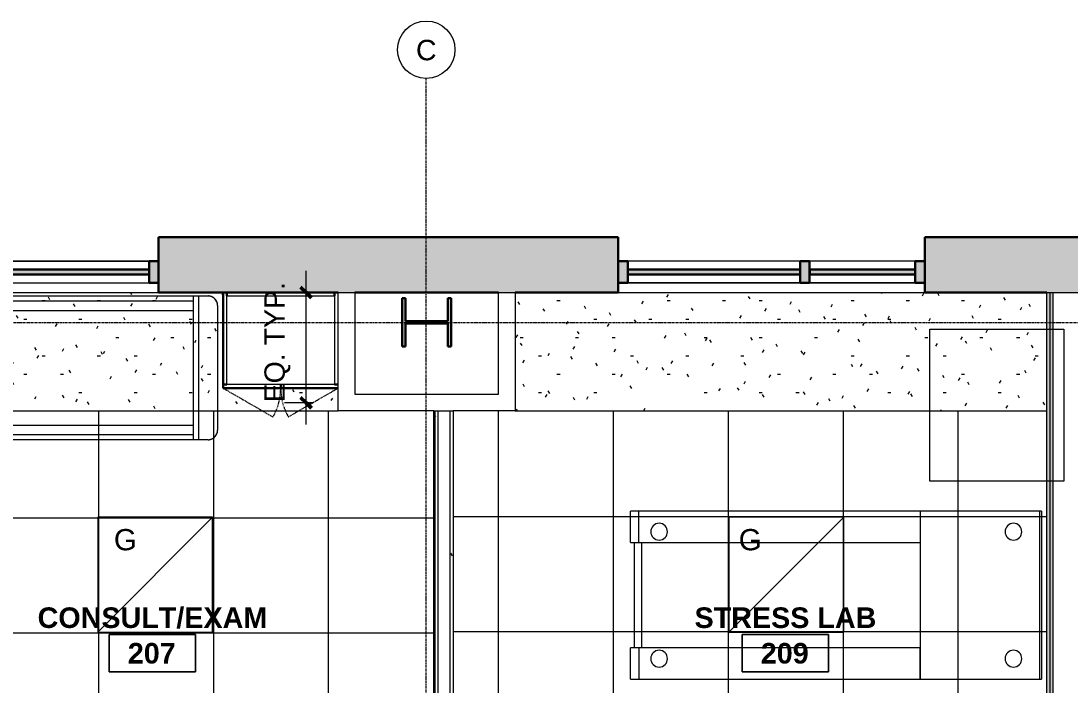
# Model space of a CAD drawing. Header units: inches. Extents: x -601 to 200, y 1022 to 1725.
# Drawn here: x -181.1 to 38, y 1586.4 to 1724.9 of the extents above; entities that cross this region are included whole.
import ezdxf

# ---------------------------------------------------------------- set-up
doc = ezdxf.new("R2010")
doc.units = ezdxf.units.IN
doc.header["$MEASUREMENT"] = 0
doc.linetypes.add('Grid Line 1_2_', pattern=[0.875, 0.5, -0.125, 0.125, -0.125])
doc.linetypes.add('Hidden', pattern=[0.28125, 0.1875, -0.09375])
for name, color, linetype, lineweight in [('A-ANNO-DIMS', 211, 'Continuous', 9), ('A-ANNO-DIMS-48', 211, 'Continuous', 9), ('A-AREA-IDEN', 2, 'Continuous', 9), ('A-CLNG', 13, 'Continuous', 18), ('A-CLNG-PATT', 13, 'Continuous', 18), ('A-GLAZ-CURT', 52, 'Continuous', 18), ('A-GLAZ-CWMG', 51, 'Continuous', 18), ('A-WALL', 113, 'Continuous', 9), ('A-WALL-PATT', 111, 'Continuous', 18), ('E-LITE-EQPM', 33, 'Continuous', 9), ('E-LITE-EQPM-IDEN', 33, 'Continuous', 9), ('I-FURN', 30, 'Continuous', 9), ('I-WALL', 2, 'Continuous', 18), ('Q-CASE', 31, 'Continuous', 9), ('Q-SPCQ', 91, 'Continuous', 9), ('S-COLS', 52, 'Continuous', 18), ('S-GRID', 1, 'Continuous', 9), ('S-GRID-IDEN', 1, 'Continuous', 9)]:
    doc.layers.add(name, color=color, linetype=linetype, lineweight=lineweight)
doc.styles.add('Arial', font='arial.ttf', dxfattribs={"height": 4.425898})
doc.styles.add('Swis721 Lt BT', font='swissl.ttf', dxfattribs={"height": 4.257319})
doc.styles.add('Swis721 Lt BT_B', font='', dxfattribs={"height": 4.291988})
doc.styles.get('Swis721 Lt BT_B').set_extended_font_data('Swis721 Lt BT', bold=True)
doc.dimstyles.new('OTJ_-_3_32__Linear__1_2__Tolerance', dxfattribs={"dimscale": 12, "dimtxt": 4.5, "dimasz": 0.1875, "dimexe": 0.375, "dimexo": 0.25, "dimgap": 0.25, "dimtad": 1, "dimdec": 1, "dimrnd": 0.5, "dimzin": 3, "dimdsep": 46, "dimlunit": 4, "dimtxsty": 'Swis721 Lt BT', "dimblk1": 'OBLIQUE', "dimblk2": 'OBLIQUE', "dimsah": 1, "dimcen": 0.09, "dimdle": 0.375, "dimazin": 0, "dimtfac": 1, "dimtdec": 4, "dimtix": 1, "dimtmove": 0, "dimatfit": 3, "dimfxl": 1, "dimtvp": 1, "dimfrac": 2, "dimtolj": 1, "dimtzin": 0, "dimarcsym": 2})
pattern_1 = [(0, (0, 0), (15.36, 3.84), [0.634, -10.886, 0.634, -10.886, -61.44]), (0, (0, 0), (15.36, 3.84), [-23.04, 0.634, -22.406, 0.634, -10.886, -26.88]), (0, (0, 0), (15.36, 3.84), [-57.6, 0.634, -7.046, 0.634, -18.566]), (120, (5.76, 1.92), (-11.0055376, 11.38215), [0.634, -10.886, 0.634, -10.886, -61.44]), (120, (5.76, 1.92), (-11.0055376, 11.38215), [-23.04, 0.634, -22.406, 0.634, -10.886, -26.88]), (120, (5.76, 1.92), (-11.0055376, 11.38215), [-57.6, 0.634, -7.046, 0.634, -18.566]), (240, (7.68, 9.6), (-4.3544624, -15.22215), [0.634, -10.886, 0.634, -10.886, -61.44]), (240, (7.68, 9.6), (-4.3544624, -15.22215), [-23.04, 0.634, -22.406, 0.634, -10.886, -26.88]), (240, (7.68, 9.6), (-4.3544624, -15.22215), [-57.6, 0.634, -7.046, 0.634, -18.566])]

# ---------------------------------------------------------------- blocks, each defined once
blk = doc.blocks.new('Rectangular Mullion - 2_ x 4_5_ rectangular-4530407-REFLECTED CEILING PLAN 1')
at = {"layer": 'A-GLAZ-CWMG', "color": 254}
for p, q in [((-402.31, 1674.79), (-438.28, 1674.79)), ((-438.28, 1670.29), (-402.31, 1670.29))]:
    blk.add_line(p, q, dxfattribs=at)
blk = doc.blocks.new('Rectangular Mullion - 2_ x 4_5_ rectangular-4530554-REFLECTED CEILING PLAN 1')
at = {"layer": 'A-GLAZ-CWMG', "color": 254}
for p, q in [((-250.31, 1674.79), (-272.34, 1674.79)), ((-272.34, 1670.29), (-250.31, 1670.29))]:
    blk.add_line(p, q, dxfattribs=at)
blk = doc.blocks.new('Rectangular Mullion - 2_ x 4_5_ rectangular-4530556-REFLECTED CEILING PLAN 1')
at = {"layer": 'A-GLAZ-CWMG', "color": 254}
for p, q in [((-274.34, 1674.79), (-310.31, 1674.79)), ((-310.31, 1670.29), (-274.34, 1670.29))]:
    blk.add_line(p, q, dxfattribs=at)
blk = doc.blocks.new('Bed-Healthcare-4_SMARTBIM - Treatment_Table_SMARTBIM-4541720-REFLECTED CEILING PLAN 1')
at = {"layer": 'I-FURN'}
for p, q in [((-35.88, 15), (-32, 15)), ((-32, -15), (-32, 15)), ((-32, 15), (-31, 15)), ((-31, 15), (-14.36, 15)), ((-31, 15), (-31, -15)), ((-31, 14), (31, 14)), ((-24.75, 13.25), (-21.25, 13.25)), ((-14.36, 15), (-14.36, 14)), ((-14.36, 15), (-14.06, 15)), ((-13.85, 14.86), (-13.85, 14)), ((-13.84, 14), (-13.84, 15)), ((-13.84, 15), (31, 15)), ((31, -15), (31, 15)), ((31, 15), (32, 15)), ((32, 15), (34, 15)), ((32, 15), (32, -15)), ((-37.7, -13), (-37.7, 13)), ((-31, 12), (31, 12)), ((-16, 12.5), (-30, 12.5)), ((-30, 12.5), (-30, 12)), ((-25, 12.5), (-25, 13)), ((-24.75, 12.87), (-24.75, 12.5)), ((-21.37, 13), (-24.62, 13)), ((-21.25, 12.5), (-21.25, 12.87)), ((-21, 13), (-21, 12.5)), ((-16, 12.5), (-16, 12)), ((36, 13), (36, -13)), ((31, -12), (-31, -12)), ((-32, -15), (-35.88, -15)), ((-31, -15), (-32, -15)), ((31, -14), (-31, -14)), ((-14.36, -15), (-31, -15)), ((-14.36, -14), (-14.36, -15)), ((-14.06, -15), (-14.36, -15)), ((-13.85, -14), (-13.85, -14.86)), ((-13.84, -15), (-13.84, -14)), ((31, -15), (-13.84, -15)), ((32, -15), (31, -15)), ((34, -15), (32, -15))]:
    blk.add_line(p, q, dxfattribs=at)
at = {"layer": 'I-FURN', "flags": 128}
for points in [[(36, 13), (36, 13.08), (35.99, 13.16), (35.99, 13.24), (35.97, 13.32), (35.96, 13.4), (35.94, 13.48), (35.92, 13.55), (35.9, 13.63), (35.87, 13.7), (35.84, 13.78), (35.81, 13.85), (35.77, 13.92), (35.74, 13.99), (35.69, 14.06), (35.65, 14.13), (35.6, 14.19), (35.56, 14.26), (35.5, 14.32), (35.45, 14.38), (35.39, 14.43), (35.33, 14.49), (35.27, 14.54), (35.21, 14.59), (35.15, 14.64), (35.08, 14.68), (35.01, 14.72), (34.94, 14.76), (34.87, 14.8), (34.8, 14.83), (34.72, 14.86), (34.65, 14.89), (34.57, 14.92), (34.5, 14.94), (34.42, 14.96), (34.34, 14.97), (34.26, 14.98), (34.18, 14.99), (34.1, 15), (34.02, 15), (34, 15)], [(34, -15), (34.08, -15), (34.16, -14.99), (34.24, -14.99), (34.32, -14.97), (34.4, -14.96), (34.48, -14.94), (34.55, -14.92), (34.63, -14.9), (34.7, -14.87), (34.78, -14.84), (34.85, -14.81), (34.92, -14.77), (34.99, -14.74), (35.06, -14.69), (35.13, -14.65), (35.19, -14.6), (35.26, -14.56), (35.32, -14.5), (35.38, -14.45), (35.43, -14.39), (35.49, -14.33), (35.54, -14.27), (35.59, -14.21), (35.64, -14.15), (35.68, -14.08), (35.72, -14.01), (35.76, -13.94), (35.8, -13.87), (35.83, -13.8), (35.86, -13.72), (35.89, -13.65), (35.92, -13.57), (35.94, -13.5), (35.96, -13.42), (35.97, -13.34), (35.98, -13.26), (35.99, -13.18), (36, -13.1), (36, -13.02), (36, -13)]]:
    blk.add_lwpolyline(points, dxfattribs=at)
at = {"layer": 'I-FURN'}
for centre, radius, start, end in [((-24.75, 13), 0.25, 90, 180), ((-21.25, 13), 0.25, 0, 90), ((34, 13), 2, 0, 90), ((-24.62, 12.87), 0.125, 90, 180), ((-21.37, 12.87), 0.125, 360, 90), ((34, -13), 2, 270, 0)]:
    blk.add_arc(centre, radius, start, end, dxfattribs=at)
for centre, major_axis, ratio, start_param, end_param in [((-35.88, 13), (0, 2), 0.913075, 0, 1.570796), ((-14.06, 14), (0, 1), 0.407793, 5.75613, 6.283185), ((-35.88, -13), (0, 2), 0.913075, 1.570796, 3.141593), ((-14.06, -14), (0, 1), 0.407793, 3.141593, 3.668648)]:
    blk.add_ellipse(centre, major_axis=major_axis, ratio=ratio, start_param=start_param, end_param=end_param, dxfattribs=at)
blk = doc.blocks.new('Treadmill_4768 - Treadmill_4768-4593983-REFLECTED CEILING PLAN 1')
at = {"layer": 'Q-SPCQ'}
for p, q in [((0, 86), (-35, 86)), ((-35, 85.96), (-35, 85.58)), ((-35, 85.58), (-35, 60.58)), ((0, 85.58), (-35, 85.58)), ((0, 85.58), (0, 85.96)), ((0, 60.58), (0, 85.58)), ((-35, 60.58), (-35, 1.85)), ((-35, 60.58), (-28.5, 60.58)), ((-35, 60.58), (0, 60.58)), ((-28.5, 1.85), (-28.5, 60.58)), ((-6.5, 60.58), (-6.5, 1.85)), ((0, 60.58), (-6.5, 60.58)), ((0, 1.85), (0, 60.58)), ((-28.5, 2.42), (-6.5, 2.42)), ((-35, 1.85), (-35, 0.13)), ((-28.5, 1.85), (-35, 1.85)), ((-35, 0.13), (-35, 0.08)), ((-35, 0.07), (-28.5, 0.07)), ((-28.5, 0.13), (-28.5, 1.85)), ((-28.5, 0.9), (-6.5, 0.9)), ((-28.5, 0.08), (-28.5, 0.13)), ((-6.5, 1.85), (-6.5, 0.13)), ((-6.5, 1.85), (0, 1.85)), ((-6.5, 0.13), (-6.5, 0.08)), ((-6.5, 0.07), (0, 0.07)), ((0, 0.13), (0, 1.85)), ((0, 0.08), (0, 0.13))]:
    blk.add_line(p, q, dxfattribs=at)
for centre, start, end in [((-30.75, 80.08), 0, 180), ((-4.25, 80.08), 0, 180), ((-30.75, 80.08), 180, 360), ((-4.25, 80.08), 180, 0), ((-30.75, 6.08), 0, 180), ((-4.25, 6.08), 0, 180), ((-30.75, 6.08), 180, 360), ((-4.25, 6.08), 180, 0)]:
    blk.add_arc(centre, 1.75, start, end, dxfattribs=at)
blk = doc.blocks.new('30 x 60 table11 - 30 x 60 table-4656539-REFLECTED CEILING PLAN 1')
at = {"layer": 'I-FURN'}
for p, q in [((3895.89, 805.18), (3895.89, 836.86)), ((3895.89, 836.86), (3923.89, 836.86)), ((3923.89, 836.86), (3923.89, 805.18)), ((3923.89, 805.18), (3895.89, 805.18))]:
    blk.add_line(p, q, dxfattribs=at)
blk = doc.blocks.new('System Panel - Glazed-4776487-REFLECTED CEILING PLAN 1')
at = {"layer": 'A-GLAZ-CURT'}
blk.add_hatch(color=250, dxfattribs=at).paths.add_polyline_path([(-17.99, -0.5), (17.99, -0.5), (17.99, 0.5), (-17.99, 0.5)], flags=0)
at = {"layer": 'A-GLAZ-CURT', "color": 55, "lineweight": 30}
for p, q in [((-17.99, -0.5), (-17.99, 0.5)), ((-17.99, 0.5), (17.99, 0.5)), ((17.99, 0.5), (17.99, -0.5)), ((17.99, -0.5), (-17.99, -0.5))]:
    blk.add_line(p, q, dxfattribs=at)
blk = doc.blocks.new('Rectangular Mullion - 2_ x 4_5_ rectangular-4530404-REFLECTED CEILING PLAN 1')
at = {"layer": 'A-GLAZ-CWMG', "color": 135}
for p, q in [((-438.28, 1674.79), (-402.31, 1674.79)), ((-438.28, 1670.29), (-402.31, 1670.29))]:
    blk.add_line(p, q, dxfattribs=at)
blk = doc.blocks.new('Rectangular Mullion - 2_ x 4_5_ rectangular-4776489-REFLECTED CEILING PLAN 1')
at = {"layer": 'A-GLAZ-CWMG'}
blk.add_hatch(color=250, dxfattribs=at).paths.add_polyline_path([(-2, 2.25), (0, 2.25), (0, -2.25), (-2, -2.25), (-2, 0.5)], flags=0)
at = {"layer": 'A-GLAZ-CWMG', "color": 55, "lineweight": 30}
for p, q in [((0, 2.25), (-2, 2.25)), ((-2, 2.25), (-2, -2.25)), ((0, -2.25), (0, 2.25)), ((-2, -2.25), (0, -2.25))]:
    blk.add_line(p, q, dxfattribs=at)
blk = doc.blocks.new('System Panel - Glazed-4776491-REFLECTED CEILING PLAN 1')
at = {"layer": 'A-GLAZ-CURT'}
blk.add_hatch(color=250, dxfattribs=at).paths.add_polyline_path([(-11.01, 0.5), (-11.01, -0.5), (11.01, -0.5), (11.01, 0.5)], flags=0)
at = {"layer": 'A-GLAZ-CURT', "color": 55, "lineweight": 30}
for p, q in [((-11.01, -0.5), (-11.01, 0.5)), ((-11.01, 0.5), (11.01, 0.5)), ((11.01, 0.5), (11.01, -0.5)), ((11.01, -0.5), (-11.01, -0.5))]:
    blk.add_line(p, q, dxfattribs=at)
blk = doc.blocks.new('System Panel - Glazed-4776492-REFLECTED CEILING PLAN 1')
at = {"layer": 'A-GLAZ-CURT'}
blk.add_hatch(color=250, dxfattribs=at).paths.add_polyline_path([(-17.99, 0.5), (-17.99, -0.5), (17.99, -0.5), (17.99, 0.5), (0.56, 0.5)], flags=0)
at = {"layer": 'A-GLAZ-CURT', "color": 55, "lineweight": 30}
for p, q in [((-17.99, -0.5), (-17.99, 0.5)), ((-17.99, 0.5), (17.99, 0.5)), ((17.99, 0.5), (17.99, -0.5)), ((17.99, -0.5), (-17.99, -0.5))]:
    blk.add_line(p, q, dxfattribs=at)
blk = doc.blocks.new('Rectangular Mullion - 2_ x 4_5_ rectangular-4776493-REFLECTED CEILING PLAN 1')
at = {"layer": 'A-GLAZ-CWMG'}
blk.add_hatch(color=250, dxfattribs=at).paths.add_polyline_path([(-1.32, -2.25), (0, -2.25), (0, 2.25), (-2, 2.25), (-2, -2.25)], flags=0)
at = {"layer": 'A-GLAZ-CWMG', "color": 55, "lineweight": 30}
for p, q in [((-2, 2.25), (0, 2.25)), ((-2, -2.25), (-2, 2.25)), ((0, 2.25), (0, -2.25)), ((0, -2.25), (-2, -2.25))]:
    blk.add_line(p, q, dxfattribs=at)
blk = doc.blocks.new('Rectangular Mullion - 2_ x 4_5_ rectangular-4530553-REFLECTED CEILING PLAN 1')
at = {"layer": 'A-GLAZ-CWMG', "color": 135}
for p, q in [((-274.34, 1674.79), (-310.31, 1674.79)), ((-274.34, 1670.29), (-310.31, 1670.29))]:
    blk.add_line(p, q, dxfattribs=at)
blk = doc.blocks.new('Rectangular Mullion - 2_ x 4_5_ rectangular-4776494-REFLECTED CEILING PLAN 1')
at = {"layer": 'A-GLAZ-CWMG'}
blk.add_hatch(color=250, dxfattribs=at).paths.add_polyline_path([(-2, -2.25), (-2, 2.25), (0, 2.25), (0, -2.25)], flags=0)
at = {"layer": 'A-GLAZ-CWMG', "color": 55, "lineweight": 30}
for p, q in [((0, 2.25), (-2, 2.25)), ((-2, 2.25), (-2, -2.25)), ((0, -2.25), (0, 2.25)), ((-2, -2.25), (0, -2.25))]:
    blk.add_line(p, q, dxfattribs=at)
blk = doc.blocks.new('Rectangular Mullion - 2_ x 4_5_ rectangular-4776490-REFLECTED CEILING PLAN 1')
at = {"layer": 'A-GLAZ-CWMG'}
blk.add_hatch(color=250, dxfattribs=at).paths.add_polyline_path([(1, -2.25), (-1, -2.25), (-1, 2.25), (1, 2.25), (1, -0.5)], flags=0)
at = {"layer": 'A-GLAZ-CWMG', "color": 55, "lineweight": 30}
for p, q in [((1, 2.25), (-1, 2.25)), ((-1, 2.25), (-1, -2.25)), ((1, -2.25), (1, 2.25)), ((-1, -2.25), (1, -2.25))]:
    blk.add_line(p, q, dxfattribs=at)
blk = doc.blocks.new('Rectangular Mullion - 2_ x 4_5_ rectangular-4530557-REFLECTED CEILING PLAN 1')
at = {"layer": 'A-GLAZ-CWMG', "color": 135}
for p, q in [((-250.31, 1674.79), (-272.34, 1674.79)), ((-250.31, 1670.29), (-272.34, 1670.29))]:
    blk.add_line(p, q, dxfattribs=at)
blk = doc.blocks.new('W-Wide Flange-Column - W10X60-4625964-REFLECTED CEILING PLAN 1')
at = {"layer": 'S-COLS'}
blk.add_hatch(color=250, dxfattribs=at).paths.add_polyline_path([(-5.05, -4.88), (-5.05, -5.1), (5.05, -5.1), (5.05, -4.42), (0.21, -4.42), (0.21, 4.42), (5.05, 4.42), (5.05, 5.1), (-5.05, 5.1), (-5.05, 4.42), (-0.21, 4.42), (-0.21, -4.42), (-5.05, -4.42)], flags=0)
at = {"layer": 'S-COLS', "color": 55, "lineweight": 30}
for p, q in [((-5.05, 5.1), (5.05, 5.1)), ((-5.05, 4.42), (-5.05, 5.1)), ((-0.21, 4.42), (-5.05, 4.42)), ((-0.21, -4.42), (-0.21, 4.42)), ((5.05, 4.42), (0.21, 4.42)), ((0.21, 4.42), (0.21, -4.42)), ((5.05, 5.1), (5.05, 4.42)), ((-5.05, -5.1), (-5.05, -4.42)), ((-5.05, -4.42), (-0.21, -4.42)), ((5.05, -5.1), (-5.05, -5.1)), ((0.21, -4.42), (5.05, -4.42)), ((5.05, -4.42), (5.05, -5.1))]:
    blk.add_line(p, q, dxfattribs=at)
blk = doc.blocks.new('Lighting-Recessed-Philips_Day-Brite-Coffaire-LED-2x - CFS22GPG28L40ULAG-4673843-REFLECTED CEILING PLAN 1')
at = {"layer": 'E-LITE-EQPM'}
for p, q in [((-12, -12), (-12, 12)), ((-12, 12), (12, 12)), ((-12, 12), (12, -12)), ((-12, 12), (12, -12)), ((12, 12), (12, -12)), ((12, -12), (-12, -12))]:
    blk.add_line(p, q, dxfattribs=at)
blk = doc.blocks.new('CW Cupbd - 80_h x 24_d - 2 Doors - 4 shelves-4591622-REFLECTED CEILING PLAN 1')
at = {"layer": 'Q-CASE', "lineweight": 30}
for p, q in [((2, -21.61), (2, -2.36)), ((2.75, -2.36), (2.75, -3.11)), ((2.75, -3.11), (2.75, -2.36)), ((25.25, -3.11), (25.25, -2.36)), ((25.25, -2.36), (25.25, -3.11)), ((2, -21.61), (2, -22.36)), ((2.75, -21.61), (2, -21.61)), ((14, -22.36), (14, -21.61)), ((14, -22.36), (14, -21.61)), ((26, -21.61), (25.25, -21.61)), ((2, -22.36), (14, -22.36)), ((26, -22.36), (14, -22.36))]:
    blk.add_line(p, q, dxfattribs=at)
at = {"layer": 'Q-CASE'}
for p, q in [((2.75, -21.61), (2.75, -3.11)), ((2.75, -3.11), (25.25, -3.11)), ((25.25, -3.11), (25.25, -21.61)), ((25.25, -21.61), (2.75, -21.61))]:
    blk.add_line(p, q, dxfattribs=at)
at = {"layer": 'Q-CASE', "linetype": 'Hidden'}
for p, q in [((2, -22.36), (12.39, -28.36)), ((26, -22.36), (15.6, -28.36))]:
    blk.add_line(p, q, dxfattribs=at)
for centre, start, end in [((2, -22.36), 330, 0.5), ((26, -22.36), 179.5, 210)]:
    blk.add_arc(centre, 12, start, end, dxfattribs=at)
blk = doc.blocks.new('OTJ_ Room Tag - Room Name _ Number-360227-REFLECTED CEILING PLAN 1')
at = {"layer": 'A-AREA-IDEN'}
for p, q in [((-0.1881, -0.1636), (-0.1881, -0.0018)), ((-0.1881, -0.0018), (0.1869, -0.0018)), ((0.1869, -0.0018), (-0.1881, -0.0018)), ((-0.1881, -0.0018), (-0.1881, -0.1636)), ((0.1869, -0.0018), (0.1869, -0.1636)), ((0.1869, -0.1636), (0.1869, -0.0018)), ((0.1869, -0.1636), (-0.1881, -0.1636)), ((-0.1881, -0.1636), (0.1869, -0.1636))]:
    blk.add_line(p, q, dxfattribs=at)
blk = doc.blocks.new('DIMBLOCK9-REFLECTED CEILING PLAN 1')
at = {"layer": 'A-ANNO-DIMS-48'}
for p, q in [((-121.52, 1640.72), (-121.52, 1672.79)), ((-120.12, 1668.29), (-126.02, 1668.29)), ((-121.52, 1668.29), (-120.12, 1668.29)), ((-120.12, 1645.22), (-126.02, 1645.22)), ((-121.52, 1645.22), (-120.12, 1645.22))]:
    blk.add_line(p, q, dxfattribs=at)
at = {"layer": 'A-ANNO-DIMS-48', "lineweight": 50}
for p, q in [((-121.52, 1668.29), (-122.65, 1669.41)), ((-121.52, 1668.29), (-120.4, 1667.16)), ((-121.52, 1645.22), (-122.65, 1646.35)), ((-121.52, 1645.22), (-120.4, 1644.1))]:
    blk.add_line(p, q, dxfattribs=at)
at = {"layer": 'A-ANNO-DIMS-48', "color": 0, "insert": (-130.21, 1645.33), "char_height": 4.257, "width": 27.4286, "attachment_point": 1, "rotation": 90, "line_spacing_factor": 1.00667, "style": 'Swis721 Lt BT'}
blk.add_mtext('EQ. TYP.', dxfattribs=at)
blk = doc.blocks.new('_Oblique')
at = {"color": 0, "linetype": 'ByBlock', "lineweight": -2}
blk.add_line((-0.5, -0.5), (0.5, 0.5), dxfattribs=at)
blk = doc.blocks.new('Grid - Grid Head - Circle-50561-REFLECTED CEILING PLAN 1')
at = {"layer": 'S-GRID-IDEN'}
blk.add_circle((0, 0), 0.125, dxfattribs=at)

msp = doc.modelspace()

# ---------------------------------------------------------------- hatches: boundary and pattern name
at = {"layer": 'A-CLNG-PATT'}
h = msp.add_hatch(dxfattribs=at)
h.set_pattern_fill('FP_1', color=256, style=0, pattern_type=2)
h.set_pattern_definition(pattern_1)
h.paths.add_polyline_path([(-138.06, 1643.54), (-114.81, 1643.54), (-114.81, 1648.29), (-138.81, 1648.29), (-138.81, 1668.29), (-215.31, 1668.29), (-215.31, 1643.54), (-138.81, 1643.54)], flags=0)
h = msp.add_hatch(dxfattribs=at)
h.set_pattern_fill('FP_1', color=256, style=0, pattern_type=2)
h.set_pattern_definition(pattern_1)
h.paths.add_polyline_path([(-11.75, 1643.54), (33.19, 1643.54), (33.19, 1668.29), (-77.81, 1668.29), (-77.81, 1643.54), (-33.37, 1643.54)], flags=0)
h = msp.add_hatch(dxfattribs=at)
h.set_pattern_fill('FP_4', color=256, style=0, pattern_type=2)
h.set_pattern_definition([(270, (-140.812, 1573.224), (-24, -1e-15), []), (180, (-140.812, 1573.224), (3e-15, 24), [])])
h.paths.add_polyline_path([(-94.81, 1501.22), (-94.81, 1643.54), (-215.31, 1643.54), (-215.31, 1501.22), (-98.25, 1501.22)], flags=0)
h = msp.add_hatch(dxfattribs=at)
h.set_pattern_fill('FP_5', color=256, style=0, pattern_type=2)
h.set_pattern_definition([(270, (-9.312, 1573.474), (-24, -1e-15), []), (180, (-9.312, 1573.474), (3e-15, 24), [])])
h.paths.add_polyline_path([(-90.81, 1501.47), (33.19, 1501.47), (33.19, 1643.54), (-90.81, 1643.54), (-90.81, 1503.09)], flags=0)
at = {"layer": 'A-WALL-PATT', "lineweight": 9}
h = msp.add_hatch(color=7, dxfattribs=at)
h.paths.add_polyline_path([(39.06, 1668.29), (39.69, 1668.29), (39.69, 1679.79), (7.69, 1679.79), (7.69, 1668.29), (38.44, 1668.29)], flags=0)
h.paths.add_polyline_path([(104.41, 1668.29), (139.64, 1668.29), (139.64, 1679.79), (104.41, 1679.79)], flags=0)
h.paths.add_polyline_path([(-81.31, 1668.29), (-56.31, 1668.29), (-56.31, 1679.79), (-152.31, 1679.79), (-152.31, 1668.29), (-90.81, 1668.29)], flags=0)
h.paths.add_polyline_path([(-312.31, 1668.29), (-312.31, 1679.79), (-400.31, 1679.79), (-400.31, 1668.29), (-339.19, 1668.29)], flags=0)
h.paths.add_polyline_path([(-219.31, 1668.29), (-216.31, 1668.29), (-216.31, 1679.79), (-248.31, 1679.79), (-248.31, 1668.29), (-228.01, 1668.29)], flags=0)
h = msp.add_hatch(dxfattribs=at)
h.set_pattern_fill('FP_1', color=256, style=0, pattern_type=2)
h.set_pattern_definition(pattern_1)
h.paths.add_polyline_path([(33.19, 1259.91), (33.81, 1259.91), (33.81, 1430.29), (33.19, 1430.29), (33.19, 1260.26)], flags=0)
h.paths.add_polyline_path([(33.81, 1430.54), (33.81, 1431.16), (33.19, 1431.16), (33.19, 1430.54), (33.72, 1430.54)], flags=0)
h.paths.add_polyline_path([(33.81, 1435.79), (33.81, 1495.97), (33.19, 1495.97), (33.19, 1435.79)], flags=0)
h.paths.add_polyline_path([(33.19, 1500.6), (33.81, 1500.6), (33.81, 1501.22), (33.19, 1501.22)], flags=0)
h.paths.add_polyline_path([(33.81, 1501.47), (33.81, 1668.29), (33.19, 1668.29), (33.19, 1501.47)], flags=0)
h = msp.add_hatch(dxfattribs=at)
h.set_pattern_fill('FP_1', color=256, style=0, pattern_type=2)
h.set_pattern_definition(pattern_1)
h.paths.add_polyline_path([(34.44, 1259.91), (34.44, 1430.29), (33.81, 1430.29), (33.81, 1259.91)], flags=0)
h.paths.add_polyline_path([(34.44, 1430.54), (34.42, 1431.16), (33.81, 1431.16), (33.81, 1430.54)], flags=0)
h.paths.add_polyline_path([(34.44, 1435.79), (34.44, 1495.97), (33.81, 1495.97), (33.81, 1435.79), (34.42, 1435.79)], flags=0)
h.paths.add_polyline_path([(34.44, 1500.6), (34.43, 1501.22), (33.81, 1501.22), (33.81, 1500.6), (34.42, 1500.6)], flags=0)
h.paths.add_polyline_path([(34.44, 1501.47), (34.44, 1668.29), (33.81, 1668.29), (33.81, 1501.47)], flags=0)
h = msp.add_hatch(dxfattribs=at)
h.set_pattern_fill('FP_1', color=256, style=0, pattern_type=2)
h.set_pattern_definition(pattern_1)
h.paths.add_polyline_path([(-93.94, 1500.6), (-93.94, 1643.54), (-94.56, 1643.54), (-94.56, 1500.6)], flags=0)
h = msp.add_hatch(dxfattribs=at)
h.set_pattern_fill('FP_1', color=256, style=0, pattern_type=2)
h.set_pattern_definition(pattern_1)
h.paths.add_polyline_path([(-90.81, 1501.47), (-90.81, 1643.54), (-91.44, 1643.54), (-91.44, 1501.47)], flags=0)

# ---------------------------------------------------------------- linework, layer by layer
at = {"layer": 'A-CLNG'}
for p, q in [((-215.31, 1668.29), (-152.31, 1668.29)), ((-56.31, 1668.29), (7.69, 1668.29)), ((-215.31, 1643.54), (-114.81, 1643.54)), ((-77.81, 1643.54), (33.19, 1643.54))]:
    msp.add_line(p, q, dxfattribs=at)
at = {"layer": 'A-WALL', "color": 55, "lineweight": 30}
for p, q in [((-152.31, 1679.79), (-56.31, 1679.79)), ((-152.31, 1668.29), (-152.31, 1679.79)), ((-56.31, 1679.79), (-56.31, 1668.29)), ((7.69, 1679.79), (39.69, 1679.79)), ((7.69, 1668.29), (7.69, 1679.79)), ((-114.81, 1668.29), (-152.31, 1668.29)), ((-81.31, 1668.29), (-111.31, 1668.29)), ((-56.31, 1668.29), (-77.81, 1668.29)), ((33.19, 1668.29), (7.69, 1668.29))]:
    msp.add_line(p, q, dxfattribs=at)
at = {"layer": 'A-WALL', "lineweight": 18}
for p, q in [((-114.81, 1668.29), (-111.31, 1668.29)), ((-81.31, 1668.29), (-77.81, 1668.29)), ((33.19, 1668.29), (39.69, 1668.29)), ((33.81, 1668.29), (33.81, 1501.47)), ((34.44, 1668.29), (34.44, 1500.6)), ((-94.81, 1643.54), (-90.81, 1643.54)), ((-94.56, 1500.6), (-94.56, 1643.54)), ((-93.94, 1500.6), (-93.94, 1643.54)), ((-91.44, 1500.6), (-91.44, 1643.54))]:
    msp.add_line(p, q, dxfattribs=at)
at = {"layer": 'I-WALL'}
for p, q in [((-114.81, 1643.54), (-114.81, 1668.29)), ((-111.31, 1668.29), (-111.31, 1647.04)), ((-81.31, 1647.04), (-81.31, 1668.29)), ((-77.81, 1668.29), (-77.81, 1643.54)), ((33.19, 1501.47), (33.19, 1668.29)), ((-111.31, 1647.04), (-81.31, 1647.04)), ((-94.81, 1643.54), (-114.81, 1643.54)), ((-94.81, 1501.22), (-94.81, 1643.54)), ((-77.81, 1643.54), (-90.81, 1643.54)), ((-90.81, 1643.54), (-90.81, 1501.47))]:
    msp.add_line(p, q, dxfattribs=at)
at = {"layer": 'S-GRID', "linetype": 'Grid Line 1_2_'}
for p, q in [((-96.41, 1022.28), (-96.41, 1712.92)), ((-600.74, 1662.04), (187.99, 1662.04))]:
    msp.add_line(p, q, dxfattribs=at)

# ---------------------------------------------------------------- block references
at = {"layer": 'A-AREA-IDEN', "xscale": 47.99999999999997, "yscale": 47.99999999999997, "zscale": 47.99999999999997}
for p in [(-153.6, 1596.98), (-21.4, 1596.98)]:
    msp.add_blockref('OTJ_ Room Tag - Room Name _ Number-360227-REFLECTED CEILING PLAN 1', p, dxfattribs=at)
at = {"layer": 'A-GLAZ-CURT', "color": 135}
msp.add_blockref('System Panel - Glazed-4776487-REFLECTED CEILING PLAN 1', (-172.3, 1672.54), dxfattribs=at)
at = {"layer": 'A-GLAZ-CURT', "color": 135, "rotation": 180}
for name, p in [('System Panel - Glazed-4776492-REFLECTED CEILING PLAN 1', (-36.32, 1672.54)), ('System Panel - Glazed-4776491-REFLECTED CEILING PLAN 1', (-5.32, 1672.54))]:
    msp.add_blockref(name, p, dxfattribs=at)
at = {"layer": 'A-GLAZ-CWMG', "color": 254}
for name, p in [('Rectangular Mullion - 2_ x 4_5_ rectangular-4530407-REFLECTED CEILING PLAN 1', (248, 0)), ('Rectangular Mullion - 2_ x 4_5_ rectangular-4530556-REFLECTED CEILING PLAN 1', (256, 0)), ('Rectangular Mullion - 2_ x 4_5_ rectangular-4530554-REFLECTED CEILING PLAN 1', (256, 0))]:
    msp.add_blockref(name, p, dxfattribs=at)
at = {"layer": 'A-GLAZ-CWMG', "color": 135}
for name, p in [('Rectangular Mullion - 2_ x 4_5_ rectangular-4530404-REFLECTED CEILING PLAN 1', (248, 0)), ('Rectangular Mullion - 2_ x 4_5_ rectangular-4530553-REFLECTED CEILING PLAN 1', (256, 0)), ('Rectangular Mullion - 2_ x 4_5_ rectangular-4530557-REFLECTED CEILING PLAN 1', (256, 0)), ('Rectangular Mullion - 2_ x 4_5_ rectangular-4776493-REFLECTED CEILING PLAN 1', (7.69, 1672.54))]:
    msp.add_blockref(name, p, dxfattribs=at)
at = {"layer": 'A-GLAZ-CWMG', "color": 135, "extrusion": (0, 0, -1), "rotation": 180}
msp.add_blockref('Rectangular Mullion - 2_ x 4_5_ rectangular-4776489-REFLECTED CEILING PLAN 1', (152.31, 1672.54), dxfattribs=at)
at = {"layer": 'A-GLAZ-CWMG', "color": 135, "extrusion": (0, 0, -1)}
for name, p in [('Rectangular Mullion - 2_ x 4_5_ rectangular-4776494-REFLECTED CEILING PLAN 1', (56.31, 1672.54)), ('Rectangular Mullion - 2_ x 4_5_ rectangular-4776490-REFLECTED CEILING PLAN 1', (17.34, 1672.54))]:
    msp.add_blockref(name, p, dxfattribs=at)
at = {"layer": 'E-LITE-EQPM', "extrusion": (0, 0, -1), "rotation": 180}
for p in [(153.02, 1609.35), (21.19, 1609.35)]:
    msp.add_blockref('Lighting-Recessed-Philips_Day-Brite-Coffaire-LED-2x - CFS22GPG28L40ULAG-4673843-REFLECTED CEILING PLAN 1', p, dxfattribs=at)
at = {"layer": 'I-FURN'}
msp.add_blockref('Bed-Healthcare-4_SMARTBIM - Treatment_Table_SMARTBIM-4541720-REFLECTED CEILING PLAN 1', (-175.99, 1652.54), dxfattribs=at)
at = {"layer": 'I-FURN', "rotation": 180}
msp.add_blockref('30 x 60 table11 - 30 x 60 table-4656539-REFLECTED CEILING PLAN 1', (3932.65, 2465.78), dxfattribs=at)
at = {"layer": 'Q-CASE'}
msp.add_blockref('CW Cupbd - 80_h x 24_d - 2 Doors - 4 shelves-4591622-REFLECTED CEILING PLAN 1', (-140.81, 1670.65), dxfattribs=at)
at = {"layer": 'Q-SPCQ', "rotation": 269.9999999999996}
msp.add_blockref('Treadmill_4768 - Treadmill_4768-4593983-REFLECTED CEILING PLAN 1', (-53.86, 1587.6), dxfattribs=at)
at = {"layer": 'S-COLS', "color": 135, "rotation": 89.99999999999991}
msp.add_blockref('W-Wide Flange-Column - W10X60-4625964-REFLECTED CEILING PLAN 1', (-96.31, 1662.04), dxfattribs=at)
at = {"layer": 'S-GRID-IDEN', "xscale": 47.99999999999997, "yscale": 47.99999999999997, "zscale": 47.99999999999997}
msp.add_blockref('Grid - Grid Head - Circle-50561-REFLECTED CEILING PLAN 1', (-96.41, 1718.92), dxfattribs=at)

# ---------------------------------------------------------------- texts
at = {"layer": 'A-AREA-IDEN', "char_height": 4.292, "attachment_point": 2, "line_spacing_factor": 0.998538, "style": 'Swis721 Lt BT_B'}
for s, insert, width in [('CONSULT/EXAM', (-153.6, 1602.55), 53.514), ('STRESS LAB', (-21.39, 1602.55), 40.716), ('207', (-153.74, 1595.13), 11.502), ('209', (-21.54, 1595.13), 11.502)]:
    msp.add_mtext(s, dxfattribs=dict(at, insert=insert, width=width))
at = {"layer": 'E-LITE-EQPM-IDEN', "char_height": 4.43, "width": 5.724, "attachment_point": 2, "line_spacing_factor": 0.938532, "style": 'Arial'}
for insert in [(-159.25, 1618.9), (-28.75, 1618.9)]:
    msp.add_mtext('G', dxfattribs=dict(at, insert=insert))

# ---------------------------------------------------------------- dimensions: what is measured, and where the dimension line sits
at = {"layer": 'A-ANNO-DIMS'}
dim = msp.add_linear_dim(base=(-121.52, 1668.29), p1=(-123.12, 1645.22), p2=(-123.12, 1668.29), angle=90, text='EQ. TYP.', dimstyle='OTJ_-_3_32__Linear__1_2__Tolerance', override={"dimpost": '<>', "dimfxl": 23.0625}, dxfattribs=at)
dim.commit()
dim.dimension.update_dxf_attribs({"geometry": 'DIMBLOCK9-REFLECTED CEILING PLAN 1', "text_midpoint": (-126.87, 1656.75)})

# ---------------------------------------------------------------- next in the draw order: texts
at = {"layer": 'S-GRID-IDEN', "insert": (-96.41, 1720.99), "char_height": 4.26, "width": 4.968, "attachment_point": 2, "line_spacing_factor": 1.00667, "style": 'Swis721 Lt BT', "bg_fill": 3, "box_fill_scale": 1.25, "bg_fill_color": 0, "bg_fill_transparency": 0}
msp.add_mtext('C', dxfattribs=at)

doc.saveas('drawing.dxf')
